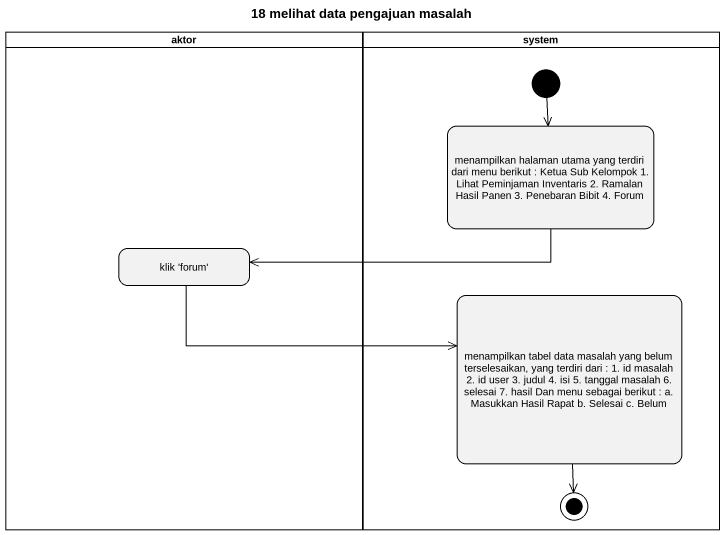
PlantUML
@startuml
title 18 melihat data pengajuan masalah
hide empty description
state aktor <<partition>> {
  state "klik 'forum'" as klik_forum
}
state system <<partition>> {
  state "menampilkan halaman utama yang terdiri dari menu berikut : Ketua Sub Kelompok 1. Lihat Peminjaman Inventaris 2. Ramalan Hasil Panen 3. Penebaran Bibit 4. Forum" as menampilkan_halaman_utama
  state "menampilkan tabel data masalah yang belum terselesaikan, yang terdiri dari : 1. id masalah 2. id user 3. judul 4. isi 5. tanggal masalah 6. selesai 7. hasil Dan menu sebagai berikut : a. Masukkan Hasil Rapat b. Selesai c. Belum" as menampilkan_tabel_data
  [*] --> menampilkan_halaman_utama
  menampilkan_tabel_data --> [*]
}
menampilkan_halaman_utama -left-> klik_forum
klik_forum -right-> menampilkan_tabel_data
@enduml
